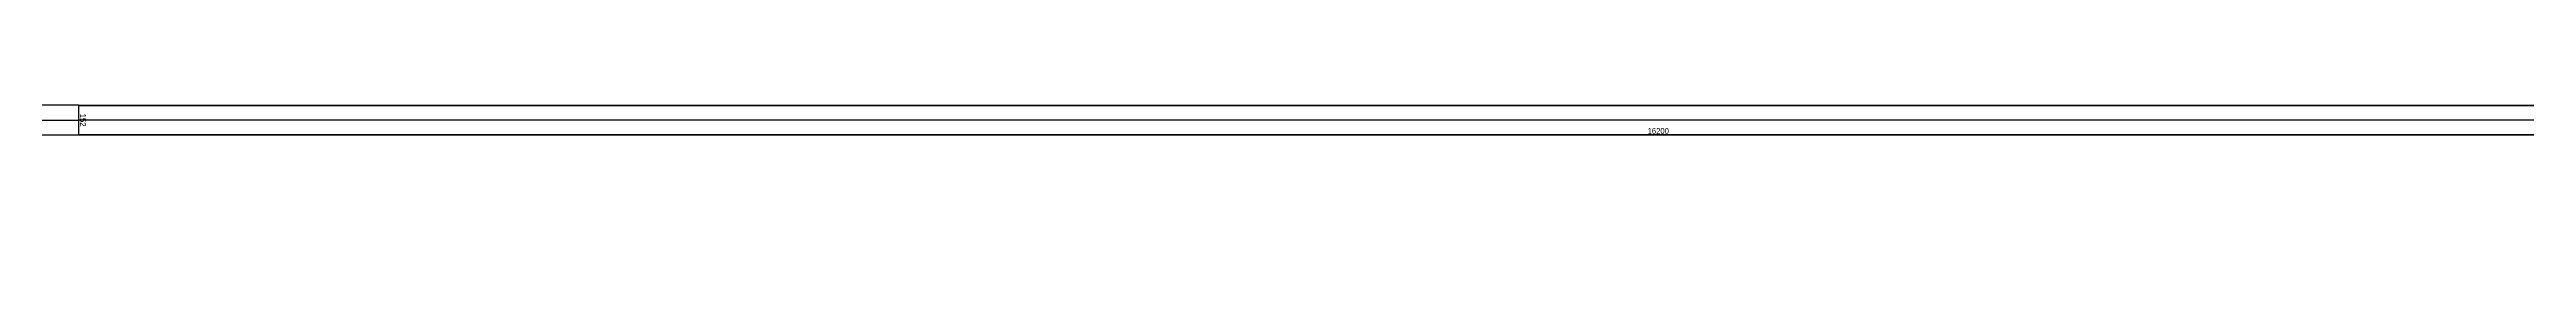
# Model space of a CAD drawing. Header units: millimetres. Extents: x 84228 to 374549, y -351975 to 847575.
# Drawn here: x 101404 to 114107, y 498030 to 498606 of the extents above; entities that cross this region are included whole.
import ezdxf
from ezdxf.enums import TextEntityAlignment as Align

# ---------------------------------------------------------------- set-up
doc = ezdxf.new("R2010")
doc.units = ezdxf.units.MM
doc.header["$LTSCALE"] = 150
doc.layers.get('Defpoints').update_dxf_attribs({"color": 150})
doc.layers.add('-----27 Bus Duct_HV_IT BACK UP A', color=7, linetype='Continuous')
doc.layers.add('-----27 Bus Duct_HV_IT BACK UP B', color=3, linetype='Continuous')
doc.styles.add('ELEC', font='Dotum.ttf')
doc.styles.get("Standard").update_dxf_attribs({"font": 'Dotum.ttf'})
doc.dimstyles.new('전기통신참고용-치수', dxfattribs={"dimscale": 15, "dimtxt": 2, "dimasz": 0, "dimexe": 0, "dimexo": 0, "dimgap": 0.4, "dimtad": 4, "dimdec": 0, "dimzin": 0, "dimdsep": 46, "dimtxsty": 'Standard', "dimblk": 'NONE', "dimcen": 0, "dimse1": 1, "dimse2": 1, "dimsd1": 1, "dimsd2": 1, "dimclrd": 8, "dimclre": 8, "dimclrt": 8, "dimadec": 0, "dimazin": 0, "dimtfac": 1, "dimtdec": 0, "dimtix": 1, "dimtmove": 2, "dimatfit": 0, "dimldrblk": 'NONE', "dimfxl": 2, "dimtolj": 1, "dimtzin": 0, "dimarcsym": 0})

# ---------------------------------------------------------------- blocks, each defined once
blk = doc.blocks.new('*U68')
at = {"color": 0}
blk.add_lwpolyline([(-76, -76), (500, -76), (500, 76), (76, 76), (76, 500), (-76, 500)], close=True, dxfattribs=at)
at = {"color": 1}
blk.add_lwpolyline([(500, 0), (0, 0), (0, 500)], dxfattribs=at)
at = {"color": 0, "style": 'ELEC'}
blk.add_text('BD ELBOW(HORIZ)-AL 1000A', height=10, dxfattribs=at).set_placement((-71, -66), align=Align.MIDDLE_LEFT)
blk = doc.blocks.new('*D171')
at = {"layer": 'Defpoints', "color": 0, "transparency": 16777216}
for p in [(0, 9709), (152, 9709), (152, 9709)]:
    blk.add_point(p, dxfattribs=at)
at = {"color": 0, "transparency": 16777216, "insert": (76, 9688), "char_height": 30, "attachment_point": 5}
blk.add_mtext('\\A1;{\\C0;152}', dxfattribs=at)
blk = doc.blocks.new('_None')
blk = doc.blocks.new('*D172')
at = {"layer": 'Defpoints', "color": 0, "transparency": 16777216}
for p in [(152, 9709), (152, 9709), (152, -6491)]:
    blk.add_point(p, dxfattribs=at)
at = {"color": 0, "transparency": 16777216, "insert": (131, 1609), "char_height": 30, "attachment_point": 5, "rotation": 90}
blk.add_mtext('\\A1;{\\C0;16200}', dxfattribs=at)
blk = doc.blocks.new('*D173')
at = {"layer": 'Defpoints', "color": 0, "transparency": 16777216}
for p in [(0, -6491), (152, -6491), (152, -6491)]:
    blk.add_point(p, dxfattribs=at)
at = {"color": 0, "transparency": 16777216, "insert": (76, -6470), "char_height": 30, "attachment_point": 5}
blk.add_mtext('\\A1;{\\C0;152}', dxfattribs=at)
blk = doc.blocks.new('*D268')
at = {"layer": 'Defpoints', "color": 0, "transparency": 16777216}
for p in [(152, 28109), (152, 28109), (152, -6491)]:
    blk.add_point(p, dxfattribs=at)
at = {"color": 0, "transparency": 16777216, "insert": (131, 10809), "char_height": 30, "attachment_point": 5, "rotation": 90}
blk.add_mtext('\\A1;{\\C0;34600}', dxfattribs=at)
blk = doc.blocks.new('*D269')
at = {"layer": 'Defpoints', "color": 0, "transparency": 16777216}
for p in [(0, -6491), (152, -6491), (152, -6491)]:
    blk.add_point(p, dxfattribs=at)
at = {"color": 0, "transparency": 16777216, "insert": (76, -6470), "char_height": 30, "attachment_point": 5}
blk.add_mtext('\\A1;{\\C0;152}', dxfattribs=at)
blk = doc.blocks.new('*U170')
at = {"color": 1}
blk.add_line((76, 9708.7), (76, -6491.3), dxfattribs=at)
at = {"color": 0}
blk.add_lwpolyline([(152, -6491.3), (0, -6491.3), (0, 9708.7), (152, 9708.7)], close=True, dxfattribs=at)
for base, p1, p2, override, picture, middle in [((152, 9708.7), (0, 9708.7), (152, 9708.7), {"dimtxsty": 'Standard', "dimclrd": 0, "dimclre": 0, "dimclrt": 0}, '*D171', (76, 9687.7)), ((152, -6491.3), (0, -6491.3), (152, -6491.3), {"dimtad": 1, "dimtxsty": 'Standard', "dimclrd": 0, "dimclre": 0, "dimclrt": 0}, '*D173', (76, -6470.3))]:
    dim = blk.add_linear_dim(base=base, p1=p1, p2=p2, text='{\\C0;<>}', dimstyle='전기통신참고용-치수', override=override, dxfattribs=at)
    dim.commit()
    dim.dimension.update_dxf_attribs({"geometry": picture, "text_midpoint": middle})
dim = blk.add_linear_dim(base=(152, 9708.7), p1=(152, -6491.3), p2=(152, 9708.7), angle=90, text='{\\C0;<>}', dimstyle='전기통신참고용-치수', override={"dimtad": 1, "dimtxsty": 'Standard', "dimclrd": 0, "dimclre": 0, "dimclrt": 0}, dxfattribs=at)
dim.commit()
dim.dimension.update_dxf_attribs({"geometry": '*D172', "text_midpoint": (131, 1608.7)})
blk = doc.blocks.new('*U266')
at = {"color": 1}
blk.add_line((76, 28108.7), (76, -6491.3), dxfattribs=at)
at = {"color": 0}
blk.add_lwpolyline([(152, -6491.3), (0, -6491.3), (0, 28108.7), (152, 28108.7)], close=True, dxfattribs=at)
dim = blk.add_linear_dim(base=(152, 28108.7), p1=(152, -6491.3), p2=(152, 28108.7), angle=90, text='{\\C0;<>}', dimstyle='전기통신참고용-치수', override={"dimtad": 1, "dimtxsty": 'Standard', "dimclrd": 0, "dimclre": 0, "dimclrt": 0}, dxfattribs=at)
dim.commit()
dim.dimension.update_dxf_attribs({"geometry": '*D268', "text_midpoint": (131, 10808.7)})
dim = blk.add_linear_dim(base=(152, -6491.3), p1=(0, -6491.3), p2=(152, -6491.3), text='{\\C0;<>}', dimstyle='전기통신참고용-치수', override={"dimtad": 1, "dimtxsty": 'Standard', "dimclrd": 0, "dimclre": 0, "dimclrt": 0}, dxfattribs=at)
dim.commit()
dim.dimension.update_dxf_attribs({"geometry": '*D269', "text_midpoint": (76, -6470.3)})

msp = doc.modelspace()

# ---------------------------------------------------------------- block references
at = {"layer": '-----27 Bus Duct_HV_IT BACK UP A', "rotation": 270}
for name, p in [('*U68', (101054, 498530)), ('*U170', (108045, 498605))]:
    msp.add_blockref(name, p, dxfattribs=at)
at = {"layer": '-----27 Bus Duct_HV_IT BACK UP B', "rotation": 270}
for name, p in [('*U68', (101054, 498530)), ('*U266', (108045, 498606))]:
    msp.add_blockref(name, p, dxfattribs=at)

doc.saveas('drawing.dxf')
